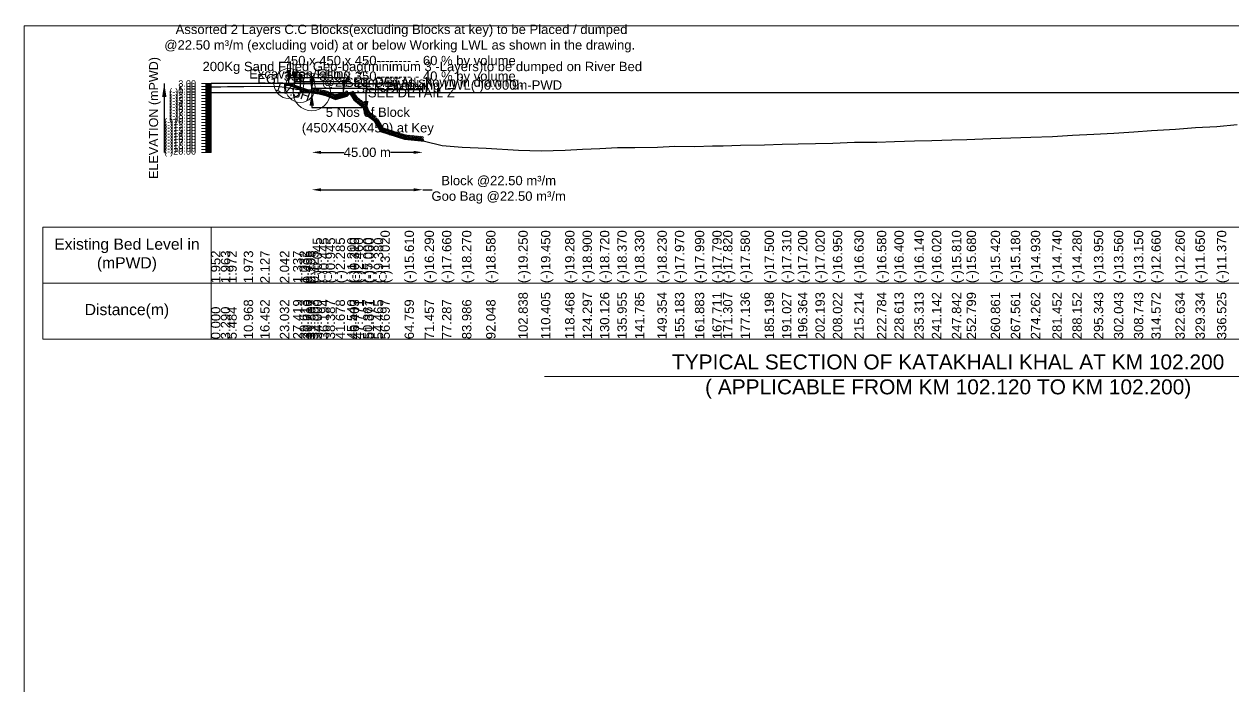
# Model space of a CAD drawing. Header units: inches. Extents: x 89000 to 845000, y -7071 to 31.
# Drawn here: x 670000 to 676469, y -3531 to 9 of the extents above; entities that cross this region are included whole.
import ezdxf

# ---------------------------------------------------------------- set-up
doc = ezdxf.new("R2010")
doc.units = ezdxf.units.IN
doc.header["$LTSCALE"] = 7
doc.header["$MEASUREMENT"] = 0
for name, color, linetype, lineweight in [('Cross section Data Border', 7, 'Continuous', 9), ('Cross Section Labels', 7, 'Continuous', 9), ('Existing_Bed_Level for Xsection', 7, 'Continuous', 25), ('Long Section Labels', 7, 'Continuous', 9)]:
    doc.layers.add(name, color=color, linetype=linetype, lineweight=lineweight)
doc.styles.get("Standard").update_dxf_attribs({"font": 'arial.ttf'})
doc.dimstyles.new('Appron Lebeling Style', dxfattribs={"dimtxt": 50, "dimasz": 50, "dimexe": 0.18, "dimexo": 0.0625, "dimgap": 0.09, "dimtad": 0, "dimtih": 1, "dimtoh": 1, "dimdec": 4, "dimzin": 0, "dimdsep": 46, "dimtxsty": 'Standard', "dimcen": 0.09, "dimse1": 1, "dimse2": 1, "dimadec": 0, "dimazin": 0, "dimtfac": 1, "dimtdec": 4, "dimtofl": 0, "dimtmove": 0, "dimatfit": 3, "dimfxl": 1, "dimtolj": 1, "dimtzin": 0, "dimarcsym": 0})
doc.dimstyles.get("Standard").update_dxf_attribs({"dimtxt": 0.18, "dimasz": 0.18, "dimexe": 0.18, "dimexo": 0.0625, "dimgap": 0.09, "dimtad": 0, "dimtih": 1, "dimtoh": 1, "dimdec": 4, "dimzin": 0, "dimdsep": 46, "dimtxsty": 'Standard', "dimcen": 0.09, "dimadec": 0, "dimazin": 0, "dimtfac": 1, "dimtdec": 4, "dimtofl": 0, "dimtmove": 0, "dimatfit": 3, "dimfxl": 1, "dimtolj": 1, "dimtzin": 0, "dimarcsym": 0})

# ---------------------------------------------------------------- blocks, each defined once
blk = doc.blocks.new('*D337')
at = {"layer": 'Cross Section Labels', "color": 0, "lineweight": -2, "transparency": 16777216}
for p, q in [((671589.4, -676.8), (671713.1, -676.8)), ((672083.9, -676.8), (671960.2, -676.8))]:
    blk.add_line(p, q, dxfattribs=at)
at = {"layer": 'Cross Section Labels', "color": 0, "transparency": 16777216}
for points in [[(671589.4, -668.5), (671589.4, -685.1), (671539.4, -676.8)], [(672083.9, -668.5), (672083.9, -685.1), (672133.9, -676.8)]]:
    blk.add_solid(points, dxfattribs=at)
at = {"layer": 'Defpoints', "color": 0, "transparency": 16777216}
for p in [(671539.4, -356.8), (672133.9, -616.5), (672133.9, -676.8)]:
    blk.add_point(p, dxfattribs=at)
at = {"layer": 'Cross Section Labels', "color": 0, "transparency": 16777216, "insert": (671836.6, -676.8), "char_height": 50, "attachment_point": 5}
blk.add_mtext('\\A1;45.00 m', dxfattribs=at)
blk = doc.blocks.new('*D338')
at = {"layer": 'Cross Section Labels', "color": 0, "lineweight": -2, "transparency": 16777216}
for p, q in [((671589.4, -876.8), (672083.9, -876.8)), ((672133.9, -876.8), (672183.9, -876.8))]:
    blk.add_line(p, q, dxfattribs=at)
at = {"layer": 'Cross Section Labels', "color": 0, "transparency": 16777216}
for points in [[(671589.4, -868.5), (671589.4, -885.1), (671539.4, -876.8)], [(672083.9, -868.5), (672083.9, -885.1), (672133.9, -876.8)]]:
    blk.add_solid(points, dxfattribs=at)
at = {"layer": 'Defpoints', "color": 0, "transparency": 16777216}
for p in [(671539.4, -356.8), (672133.9, -616.5), (672133.9, -876.8)]:
    blk.add_point(p, dxfattribs=at)
at = {"layer": 'Cross Section Labels', "color": 0, "transparency": 16777216, "insert": (672539.6, -876.8), "char_height": 50, "attachment_point": 5}
blk.add_mtext('\\A1;Block @22.50 m³/m ^JGoo Bag @22.50 m³/m ', dxfattribs=at)

msp = doc.modelspace()

# ---------------------------------------------------------------- linework, layer by layer
at = {"layer": 'Cross section Data Border'}
msp.add_lwpolyline([(670100, -1076.8), (678991.05199, -1076.8), (678991.05199, -1676.8), (670100, -1676.8)], close=True, dxfattribs=at)
for points in [[(671000, -1076.8), (671000, -1676.8)], [(670100, -1376.8), (678991.05199, -1376.8)]]:
    msp.add_lwpolyline(points, dxfattribs=at)
at = {"layer": 'Cross Section Labels'}
for points in [[(670000, 0), (680000, 0), (680000, -7071), (670000, -7071)], [(671921.35625, -356.8), (671971.35625, -306.8), (671871.35625, -306.8)]]:
    msp.add_lwpolyline(points, close=True, dxfattribs=at)
msp.add_lwpolyline([(672785.526, -1876.8), (674945.526, -1876.8), (677105.526, -1876.8)], dxfattribs=at)
for centre, radius in [((671416.95625, -308.8), 80), ((671478.15625, -329.2), 80), ((671539.35625, -354.4), 100)]:
    msp.add_circle(centre, radius, dxfattribs=at)
at = {"layer": 'Existing_Bed_Level for Xsection'}
for points in [[(671539.35625, -308.8), (671000, -308.8)], [(671000, -325.568), (671052.64528, -325.392), (671087.74217, -325.248), (671175.48434, -325.232), (671263.22651, -322.768), (671368.51708, -324.128), (671438.71085, -335.408), (671473.80773, -340.288), (671491.35614, -350.32), (671508.90453, -353.52), (671526.45301, -354.8), (671544.00142, -357.52), (671579.09831, -363.92), (671614.19518, -371.92), (671666.84048, -393.36), (671728.64137, -376), (671742.4424, -361.76), (671764.32921, -396.16), (671813.87376, -436.8), (671821.93579, -469.76), (671871.43664, -506.88), (671907.15087, -565.12), (672036.14661, -606.56), (672143.31556, -617.44), (672236.58509, -639.36), (672343.77132, -649.12), (672472.76558, -654.08), (672645.40828, -664.8), (672766.48621, -668), (672895.48058, -665.28), (672988.74504, -659.2), (673082.01226, -656.32), (673175.28188, -650.72), (673268.55361, -650.08), (673389.66119, -648.48), (673482.92183, -644.32), (673590.12422, -644.64), (673683.38214, -641.44), (673740.91062, -641.92), (673834.17487, -638.08), (673963.16998, -636.8), (674056.43657, -633.76), (674141.8308, -632), (674235.09026, -629.12), (674328.35172, -628), (674443.42327, -622.88), (674564.54499, -622.08), (674657.80497, -619.2), (674765.00781, -615.04), (674858.26594, -613.12), (674965.47232, -609.76), (675044.78732, -607.68), (675173.78169, -603.52), (675280.98029, -599.68), (675388.18538, -595.68), (675503.23456, -592.64), (675610.43558, -585.28), (675725.49117, -580), (675832.68844, -573.76), (675939.89152, -567.2), (676033.14975, -559.36), (676162.14311, -552.96), (676269.34798, -543.2), (676384.39698, -538.72), (676491.59844, -528.48)], [(671521.35625, -343.6), (671417.69521, -309.04632), (671416.95625, -308.8), (671416.17732, -308.8), (671401.77732, -308.8)], [(671401.77732, -313.6), (671416.17732, -313.6), (671521.35625, -348.65964)], [(671401.77732, -315.2), (671415.91767, -315.2), (671519.11767, -349.6)], [(671401.77732, -316.8), (671415.65803, -316.8), (671517.75625, -350.83274)], [(671000, -356.8), (678891.05199, -356.8)]]:
    msp.add_lwpolyline(points, dxfattribs=at)
at = {"layer": 'Long Section Labels'}
for points in [[(671000, -308.8), (670950, -308.8)], [(671000, -312.8), (670970, -312.8)], [(671000, -316.8), (670970, -316.8)], [(671000, -320.8), (670970, -320.8)], [(671000, -676.8), (671000, -660.8), (671000, -644.8), (671000, -628.8), (671000, -612.8), (671000, -596.8), (671000, -580.8), (671000, -564.8), (671000, -548.8), (671000, -532.8), (671000, -516.8), (671000, -500.8), (671000, -484.8), (671000, -468.8), (671000, -452.8), (671000, -436.8), (671000, -420.8), (671000, -404.8), (671000, -388.8), (671000, -372.8), (671000, -356.8), (671000, -340.8), (671000, -324.8), (671000, -308.8)], [(671000, -324.8), (670950, -324.8)], [(671000, -340.8), (670950, -340.8)], [(671000, -356.8), (670950, -356.8)], [(671000, -372.8), (670950, -372.8)], [(671000, -328.8), (670970, -328.8)], [(671000, -332.8), (670970, -332.8)], [(671000, -336.8), (670970, -336.8)], [(671000, -344.8), (670970, -344.8)], [(671000, -348.8), (670970, -348.8)], [(671000, -352.8), (670970, -352.8)], [(671000, -360.8), (670970, -360.8)], [(671000, -364.8), (670970, -364.8)], [(671000, -368.8), (670970, -368.8)], [(671000, -376.8), (670970, -376.8)], [(671000, -380.8), (670970, -380.8)], [(671000, -384.8), (670970, -384.8)], [(671000, -388.8), (670950, -388.8)], [(671000, -404.8), (670950, -404.8)], [(671000, -420.8), (670950, -420.8)], [(671000, -436.8), (670950, -436.8)], [(671000, -452.8), (670950, -452.8)], [(671000, -392.8), (670970, -392.8)], [(671000, -396.8), (670970, -396.8)], [(671000, -400.8), (670970, -400.8)], [(671000, -408.8), (670970, -408.8)], [(671000, -412.8), (670970, -412.8)], [(671000, -416.8), (670970, -416.8)], [(671000, -424.8), (670970, -424.8)], [(671000, -428.8), (670970, -428.8)], [(671000, -432.8), (670970, -432.8)], [(671000, -440.8), (670970, -440.8)], [(671000, -444.8), (670970, -444.8)], [(671000, -448.8), (670970, -448.8)], [(671000, -468.8), (670950, -468.8)], [(671000, -484.8), (670950, -484.8)], [(671000, -500.8), (670950, -500.8)], [(671000, -516.8), (670950, -516.8)], [(671000, -456.8), (670970, -456.8)], [(671000, -460.8), (670970, -460.8)], [(671000, -464.8), (670970, -464.8)], [(671000, -472.8), (670970, -472.8)], [(671000, -476.8), (670970, -476.8)], [(671000, -480.8), (670970, -480.8)], [(671000, -488.8), (670970, -488.8)], [(671000, -492.8), (670970, -492.8)], [(671000, -496.8), (670970, -496.8)], [(671000, -504.8), (670970, -504.8)], [(671000, -508.8), (670970, -508.8)], [(671000, -512.8), (670970, -512.8)], [(671000, -532.8), (670950, -532.8)], [(671000, -548.8), (670950, -548.8)], [(671000, -564.8), (670950, -564.8)], [(671000, -580.8), (670950, -580.8)], [(671000, -520.8), (670970, -520.8)], [(671000, -524.8), (670970, -524.8)], [(671000, -528.8), (670970, -528.8)], [(671000, -536.8), (670970, -536.8)], [(671000, -540.8), (670970, -540.8)], [(671000, -544.8), (670970, -544.8)], [(671000, -552.8), (670970, -552.8)], [(671000, -556.8), (670970, -556.8)], [(671000, -560.8), (670970, -560.8)], [(671000, -568.8), (670970, -568.8)], [(671000, -572.8), (670970, -572.8)], [(671000, -576.8), (670970, -576.8)], [(671000, -596.8), (670950, -596.8)], [(671000, -612.8), (670950, -612.8)], [(671000, -628.8), (670950, -628.8)], [(671000, -644.8), (670950, -644.8)], [(671000, -584.8), (670970, -584.8)], [(671000, -588.8), (670970, -588.8)], [(671000, -592.8), (670970, -592.8)], [(671000, -600.8), (670970, -600.8)], [(671000, -604.8), (670970, -604.8)], [(671000, -608.8), (670970, -608.8)], [(671000, -616.8), (670970, -616.8)], [(671000, -620.8), (670970, -620.8)], [(671000, -624.8), (670970, -624.8)], [(671000, -632.8), (670970, -632.8)], [(671000, -636.8), (670970, -636.8)], [(671000, -640.8), (670970, -640.8)], [(671000, -660.8), (670950, -660.8)], [(671000, -676.8), (670950, -676.8)], [(671000, -648.8), (670970, -648.8)], [(671000, -652.8), (670970, -652.8)], [(671000, -656.8), (670970, -656.8)], [(671000, -664.8), (670970, -664.8)], [(671000, -668.8), (670970, -668.8)], [(671000, -672.8), (670970, -672.8)]]:
    msp.add_lwpolyline(points, dxfattribs=at)
for points in [[(671401.77732, -308.8), (671396.97732, -308.8), (671396.97732, -316), (671401.77732, -316)], [(671401.77732, -316), (671396.97732, -316), (671396.97732, -323.2), (671401.77732, -323.2)], [(671408.97732, -308.8), (671401.77732, -308.8), (671401.77732, -313.6), (671408.97732, -313.6)], [(671416.17732, -308.8), (671408.97732, -308.8), (671408.97732, -313.6), (671416.17732, -313.6)], [(671424.52573, -311.32316), (671417.69521, -309.04632), (671416.17732, -313.6), (671423.00784, -315.87684)], [(671431.35625, -313.6), (671424.52573, -311.32316), (671423.00784, -315.87684), (671429.83836, -318.15368)], [(671438.18677, -315.87684), (671431.35625, -313.6), (671429.83836, -318.15368), (671436.66888, -320.43052)], [(671445.01729, -318.15368), (671438.18677, -315.87684), (671436.66888, -320.43052), (671443.4994, -322.70736)], [(671451.84781, -320.43052), (671445.01729, -318.15368), (671443.4994, -322.70736), (671450.32992, -324.9842)], [(671458.67833, -322.70736), (671451.84781, -320.43052), (671450.32992, -324.9842), (671457.16044, -327.26104)], [(671465.50885, -324.9842), (671458.67833, -322.70736), (671457.16044, -327.26104), (671463.99096, -329.53788)], [(671472.33937, -327.26104), (671465.50885, -324.9842), (671463.99096, -329.53788), (671470.82148, -331.81472)], [(671479.16989, -329.53788), (671472.33937, -327.26104), (671470.82148, -331.81472), (671477.652, -334.09156)], [(671486.00041, -331.81472), (671479.16989, -329.53788), (671477.652, -334.09156), (671484.48252, -336.3684)], [(671492.83093, -334.09156), (671486.00041, -331.81472), (671484.48252, -336.3684), (671491.31304, -338.64524)], [(671499.66145, -336.3684), (671492.83093, -334.09156), (671491.31304, -338.64524), (671498.14356, -340.92208)], [(671506.49197, -338.64524), (671499.66145, -336.3684), (671498.14356, -340.92208), (671504.97408, -343.19892)], [(671513.32249, -340.92208), (671506.49197, -338.64524), (671504.97408, -343.19892), (671511.8046, -345.47576)], [(671520.15301, -343.19892), (671513.32249, -340.92208), (671511.8046, -345.47576), (671518.63512, -347.7526)], [(671524.95625, -349.6), (671517.75625, -349.6), (671517.75625, -356.8), (671524.95625, -356.8)], [(671528.55625, -342.4), (671521.35625, -342.4), (671521.35625, -349.6), (671528.55625, -349.6)], [(671532.15625, -349.6), (671524.95625, -349.6), (671524.95625, -356.8), (671532.15625, -356.8)], [(671535.75625, -342.4), (671528.55625, -342.4), (671528.55625, -349.6), (671535.75625, -349.6)], [(671539.35625, -349.6), (671532.15625, -349.6), (671532.15625, -356.8), (671539.35625, -356.8)], [(671547.90515, -341.7624), (671540.74728, -342.54009), (671541.52497, -349.69797), (671548.68284, -348.92028)], [(671549.00798, -334.64736), (671541.85011, -335.42506), (671542.6278, -342.58293), (671549.78567, -341.80524)], [(671555.40598, -343.16342), (671548.22996, -343.7505), (671548.81704, -350.92652), (671555.99306, -350.33944)], [(671556.69762, -336.08022), (671549.52159, -336.6673), (671550.10867, -343.84333), (671557.2847, -343.25625)], [(671562.48918, -344.45505), (671555.31315, -345.04213), (671555.90023, -352.21816), (671563.07626, -351.63108)], [(671563.78082, -337.37186), (671556.60479, -337.95894), (671557.19187, -345.13496), (671564.3679, -344.54788)], [(671569.57237, -345.74669), (671562.39635, -346.33377), (671562.98343, -353.5098), (671570.15945, -352.92272)], [(671570.86401, -338.6635), (671563.68799, -339.25057), (671564.27507, -346.4266), (671571.45109, -345.83952)], [(671576.65557, -347.03833), (671569.47955, -347.62541), (671570.06663, -354.80143), (671577.24265, -354.21435)], [(671577.94721, -339.95513), (671570.77118, -340.54221), (671571.35826, -347.71824), (671578.53429, -347.13116)], [(671583.73877, -348.32997), (671576.56274, -348.91705), (671577.14982, -356.09307), (671584.32585, -355.50599)], [(671585.03041, -341.24677), (671577.85438, -341.83385), (671578.44146, -349.00988), (671585.61749, -348.4228)], [(671591.43598, -350.14792), (671584.24114, -350.42065), (671584.51388, -357.61549), (671591.70871, -357.34275)], [(671593.03611, -343.12798), (671585.84127, -343.40071), (671586.11401, -350.59554), (671593.30884, -350.32281)], [(671598.45592, -351.74805), (671591.26109, -352.02078), (671591.53382, -359.21561), (671598.72865, -358.94288)], [(671600.05605, -344.72811), (671592.86122, -345.00084), (671593.13395, -352.19567), (671600.32878, -351.92294)], [(671605.47586, -353.34818), (671598.28103, -353.62091), (671598.55376, -360.81574), (671605.74859, -360.54301)], [(671607.07599, -346.32824), (671599.88116, -346.60097), (671600.15389, -353.7958), (671607.34872, -353.52307)], [(671612.4958, -354.94831), (671605.30097, -355.22104), (671605.5737, -362.41587), (671612.76854, -362.14314)], [(671614.09593, -347.92837), (671606.9011, -348.2011), (671607.17383, -355.39593), (671614.36866, -355.1232)], [(671619.51575, -356.54844), (671612.32091, -356.82117), (671612.59364, -364.016), (671619.78848, -363.74327)], [(671621.11587, -349.5285), (671613.92104, -349.80123), (671614.19377, -356.99606), (671621.38861, -356.72333)], [(671628.60267, -360.32842), (671621.45862, -359.43259), (671620.56279, -366.57664), (671627.70684, -367.47247)], [(671630.37602, -352.72867), (671623.24275, -353.70668), (671624.22076, -360.83995), (671631.35403, -359.86194)], [(671635.27089, -363.04408), (671628.12684, -362.14825), (671627.23101, -369.2923), (671634.37506, -370.18813)], [(671637.04424, -355.44433), (671629.91097, -356.42234), (671630.88898, -363.55561), (671638.02225, -362.5776)], [(671641.93912, -365.75974), (671634.79506, -364.86391), (671633.89923, -372.00796), (671641.04329, -372.90379)], [(671643.71246, -358.15999), (671636.5792, -359.138), (671637.55721, -366.27127), (671644.69047, -365.29326)], [(671648.60734, -368.4754), (671641.46329, -367.57957), (671640.56746, -374.72362), (671647.71151, -375.61945)], [(671650.38069, -360.87565), (671643.24742, -361.85366), (671644.22543, -368.98693), (671651.3587, -368.00892)], [(671655.27556, -371.19106), (671648.13151, -370.29523), (671647.23568, -377.43928), (671654.37973, -378.33511)], [(671657.04891, -363.59131), (671649.91564, -364.56932), (671650.89365, -371.70259), (671658.02692, -370.72458)], [(671661.94378, -373.90672), (671654.79973, -373.01089), (671653.9039, -380.15494), (671661.04795, -381.05077)], [(671663.71713, -366.30697), (671656.58386, -367.28498), (671657.56187, -374.41825), (671664.69514, -373.44024)], [(671668.61201, -376.62238), (671661.46795, -375.72655), (671660.57212, -382.8706), (671667.71618, -383.76643)], [(671670.38535, -369.02263), (671663.25209, -370.00064), (671664.2301, -377.13391), (671671.36336, -376.1559)], [(671668.57008, -368.07312), (671663.53752, -373.22223), (671668.68663, -378.25479), (671673.71919, -373.10568)], [(671671.83286, -375.16221), (671665.64203, -378.8383), (671669.31811, -385.02913), (671675.50894, -381.35304)], [(671675.28023, -379.33804), (671668.13618, -378.44221), (671667.24035, -385.58626), (671674.3844, -386.48209)], [(671677.05358, -371.73829), (671669.92031, -372.7163), (671670.89832, -379.84957), (671678.03159, -378.87156)], [(671675.50179, -366.12599), (671670.46923, -371.2751), (671675.61834, -376.30766), (671680.6509, -371.15854)], [(671678.76457, -373.21508), (671672.57374, -376.89116), (671676.24983, -383.08199), (671682.44066, -379.40591)], [(671682.43351, -364.17885), (671677.40095, -369.32796), (671682.55006, -374.36052), (671687.58262, -369.21141)], [(671685.69629, -371.26794), (671679.50546, -374.94403), (671683.18154, -381.13486), (671689.37237, -377.45877)], [(671689.36522, -362.23172), (671684.33266, -367.38083), (671689.48177, -372.41339), (671694.51433, -367.26428)], [(671692.628, -369.32081), (671686.43717, -372.9969), (671690.11326, -379.18773), (671696.30409, -375.51164)], [(671696.29694, -360.28459), (671691.26438, -365.4337), (671696.41349, -370.46626), (671701.44605, -365.31714)], [(671699.55972, -367.37368), (671693.36889, -371.04977), (671697.04497, -377.2406), (671703.2358, -373.56451)], [(671703.22865, -358.33745), (671698.19609, -363.48656), (671703.3452, -368.51912), (671708.37776, -363.37001)], [(671706.49143, -365.42654), (671700.3006, -369.10263), (671703.97669, -375.29346), (671710.16752, -371.61737)], [(671710.16037, -356.39032), (671705.12781, -361.53943), (671710.27692, -366.57199), (671715.30948, -361.42288)], [(671713.42315, -363.47941), (671707.23232, -367.1555), (671710.9084, -373.34633), (671717.09923, -369.67024)], [(671712.82546, -358.01071), (671711.06687, -364.99264), (671718.0488, -366.75123), (671719.80739, -359.7693)], [(671717.09208, -354.44319), (671712.05952, -359.5923), (671717.20863, -364.62486), (671722.24119, -359.47574)], [(671720.35486, -361.53228), (671714.16403, -365.20837), (671717.84012, -371.3992), (671724.03095, -367.72311)], [(671719.21187, -362.49564), (671715.71118, -368.78732), (671722.00285, -372.28801), (671725.50355, -365.99634)], [(671717.83631, -352.84048), (671716.07772, -359.82241), (671723.05965, -361.581), (671724.81824, -354.59907)], [(671724.22273, -357.32541), (671720.72203, -363.61708), (671727.0137, -367.11778), (671730.5144, -360.82611)], [(671722.84717, -347.67024), (671721.08858, -354.65217), (671728.07051, -356.41076), (671729.8291, -349.42883)], [(671729.23358, -352.15517), (671725.73289, -358.44684), (671732.02456, -361.94754), (671735.52526, -355.65587)], [(671758.7175, -357.21799), (671753.41099, -352.35168), (671748.54469, -357.6582), (671753.8512, -362.5245)], [(671762.58249, -363.29268), (671757.27598, -358.42637), (671752.40967, -363.73289), (671757.71619, -368.59919)], [(671764.56313, -352.04792), (671758.1806, -348.71576), (671754.84844, -355.09829), (671761.23097, -358.43045)], [(671766.44748, -369.36737), (671761.14097, -364.50107), (671756.27466, -369.80758), (671761.58118, -374.67388)], [(671768.42812, -358.12261), (671762.04559, -354.79045), (671758.71343, -361.17298), (671765.09596, -364.50514)], [(671770.31247, -375.44206), (671765.00595, -370.57576), (671760.13965, -375.88227), (671765.44616, -380.74857)], [(671772.29311, -364.1973), (671765.91058, -360.86514), (671762.57842, -367.24767), (671768.96094, -370.57983)], [(671774.17746, -381.51675), (671768.87094, -376.65045), (671764.00464, -381.95696), (671769.31115, -386.82326)], [(671776.1581, -370.27199), (671769.77557, -366.93983), (671766.4434, -373.32236), (671772.82593, -376.65452)], [(671778.04244, -387.59144), (671772.73593, -382.72514), (671767.86963, -388.03165), (671773.17614, -392.89795)], [(671780.02309, -376.34668), (671773.64056, -373.01452), (671770.30839, -379.39705), (671776.69092, -382.72921)], [(671780.25286, -388.30821), (671773.69333, -385.33963), (671770.72475, -391.89917), (671777.28428, -394.86775)], [(671783.88807, -382.42138), (671777.50554, -379.08921), (671774.17338, -385.47174), (671780.55591, -388.8039)], [(671784.19448, -381.57289), (671777.09106, -380.39751), (671775.91569, -387.50093), (671783.0191, -388.6763)], [(671789.76126, -386.13916), (671782.65785, -384.96379), (671781.48248, -392.0672), (671788.58589, -393.24258)], [(671785.81965, -392.87449), (671779.26011, -389.90591), (671776.29153, -396.46545), (671782.85107, -399.43403)], [(671791.38644, -397.44077), (671784.8269, -394.47219), (671781.85832, -401.03173), (671788.41786, -404.00031)], [(671795.32805, -390.70544), (671788.22463, -389.53007), (671787.04926, -396.63348), (671794.15268, -397.80886)], [(671796.95322, -402.00705), (671790.39368, -399.03847), (671787.42511, -405.598), (671793.98464, -408.56658)], [(671800.89484, -395.27172), (671793.79142, -394.09635), (671792.61605, -401.19976), (671799.71946, -402.37513)], [(671802.52001, -406.57332), (671795.96047, -403.60474), (671792.99189, -410.16428), (671799.55143, -413.13286)], [(671806.46162, -399.838), (671799.35821, -398.66262), (671798.18283, -405.76604), (671805.28625, -406.94141)], [(671808.08679, -411.1396), (671801.52726, -408.17102), (671798.55868, -414.73056), (671805.11822, -417.69914)], [(671812.02841, -404.40427), (671804.92499, -403.2289), (671803.74962, -410.33232), (671810.85303, -411.50769)], [(671813.65358, -415.70588), (671807.09404, -412.7373), (671804.12546, -419.29684), (671810.685, -422.26542)], [(671817.59519, -408.97055), (671810.49178, -407.79518), (671809.31641, -414.89859), (671816.41982, -416.07397)], [(671819.22037, -420.27216), (671812.66083, -417.30358), (671809.69225, -423.86312), (671816.25179, -426.83169)], [(671823.16198, -413.53683), (671816.05857, -412.36146), (671814.88319, -419.46487), (671821.98661, -420.64024)], [(671824.78715, -424.83843), (671818.22762, -421.86986), (671815.25904, -428.42939), (671821.81857, -431.39797)], [(671828.72877, -418.10311), (671821.62535, -416.92773), (671820.44998, -424.03115), (671827.55339, -425.20652)], [(671831.49339, -440.77936), (671828.02959, -434.4673), (671821.71753, -437.93111), (671825.18133, -444.24316)], [(671833.20408, -447.77318), (671829.74028, -441.46112), (671823.42822, -444.92493), (671826.89202, -451.23698)], [(671834.91477, -454.767), (671831.45097, -448.45494), (671825.13891, -451.91875), (671828.60272, -458.2308)], [(671838.68916, -437.75912), (671833.71386, -432.55466), (671828.5094, -437.52996), (671833.4847, -442.73442)], [(671837.61744, -451.67496), (671830.46959, -450.80997), (671829.6046, -457.95782), (671836.75246, -458.82281)], [(671840.39985, -444.75294), (671835.42455, -439.54848), (671830.22009, -444.52378), (671835.19539, -449.72824)], [(671842.11054, -451.74676), (671837.13524, -446.5423), (671831.93078, -451.5176), (671836.90608, -456.72206)], [(671833.97281, -458.57551), (671827.29025, -455.89533), (671824.61007, -462.5779), (671831.29264, -465.25807)], [(671836.62547, -461.76082), (671833.16166, -455.44877), (671826.84961, -458.91257), (671830.31341, -465.22463)], [(671839.73313, -462.89509), (671833.05056, -460.21491), (671830.37039, -466.89748), (671837.05295, -469.57765)], [(671843.82124, -458.74058), (671838.84594, -453.53612), (671833.64148, -458.51142), (671838.61677, -463.71588)], [(671843.37776, -455.99454), (671836.22991, -455.12955), (671835.36492, -462.2774), (671842.51277, -463.14239)], [(671845.49344, -467.21467), (671838.81088, -464.53449), (671836.1307, -471.21706), (671842.81327, -473.89723)], [(671849.13807, -460.31412), (671841.99022, -459.44913), (671841.12523, -466.59698), (671848.27308, -467.46197)], [(671851.25376, -471.53425), (671844.57119, -468.85408), (671841.89102, -475.53664), (671848.57358, -478.21681)], [(671854.89839, -464.6337), (671847.75054, -463.76871), (671846.88555, -470.91656), (671854.0334, -471.78155)], [(671857.01407, -475.85383), (671850.33151, -473.17366), (671847.65133, -479.85622), (671854.3339, -482.53639)], [(671860.6587, -468.95328), (671853.51085, -468.08829), (671852.64586, -475.23614), (671859.79371, -476.10113)], [(671862.77439, -480.17341), (671856.09182, -477.49324), (671853.41165, -484.1758), (671860.09421, -486.85598)], [(671866.41902, -473.27286), (671859.27116, -472.40787), (671858.40618, -479.55572), (671865.55403, -480.42071)], [(671868.5347, -484.49299), (671861.85214, -481.81282), (671859.17196, -488.49538), (671865.85453, -491.17556)], [(671872.17933, -477.59244), (671865.03148, -476.72745), (671864.16649, -483.8753), (671871.31434, -484.74029)], [(671874.29501, -488.81257), (671867.61245, -486.1324), (671864.93228, -492.81496), (671871.61484, -495.49514)], [(671877.93965, -481.91202), (671870.79179, -481.04703), (671869.9268, -488.19488), (671877.07466, -489.05987)], [(671880.05533, -493.13215), (671873.37276, -490.45198), (671870.69259, -497.13454), (671877.37515, -499.81472)], [(671883.69996, -486.2316), (671876.55211, -485.36661), (671875.68712, -492.51446), (671882.83497, -493.37945)], [(671888.27768, -503.41196), (671883.05246, -498.45847), (671878.09897, -503.68369), (671883.32419, -508.63718)], [(671892.04156, -509.54981), (671886.81635, -504.59632), (671881.86285, -509.82154), (671887.08807, -514.77503)], [(671894.20811, -498.33939), (671887.88162, -494.90201), (671884.44424, -501.2285), (671890.77073, -504.66588)], [(671895.80545, -515.68766), (671890.58023, -510.73417), (671885.62674, -515.95939), (671890.85195, -520.91288)], [(671897.97199, -504.47724), (671891.6455, -501.03986), (671888.20812, -507.36634), (671894.53461, -510.80372)], [(671899.56933, -521.82551), (671894.34411, -516.87202), (671889.39062, -522.09723), (671894.61584, -527.05073)], [(671901.73587, -510.61509), (671895.40939, -507.17771), (671891.97201, -513.50419), (671898.29849, -516.94157)], [(671905.49976, -516.75294), (671899.17327, -513.31556), (671895.73589, -519.64204), (671902.06238, -523.07942)], [(671903.33321, -527.96336), (671898.108, -523.00986), (671893.1545, -528.23508), (671898.37972, -533.18858)], [(671907.0971, -534.10121), (671901.87188, -529.14771), (671896.91839, -534.37293), (671902.1436, -539.32642)], [(671909.26364, -522.89078), (671902.93715, -519.4534), (671899.49977, -525.77989), (671905.82626, -529.21727)], [(671910.86098, -540.23905), (671905.63576, -535.28556), (671900.68227, -540.51078), (671905.90749, -545.46427)], [(671913.02752, -529.02863), (671906.70104, -525.59125), (671903.26366, -531.91774), (671909.59014, -535.35512)], [(671914.62486, -546.3769), (671909.39965, -541.42341), (671904.44615, -546.64863), (671909.67137, -551.60212)], [(671916.79141, -535.16648), (671910.46492, -531.7291), (671907.02754, -538.05559), (671913.35403, -541.49297)], [(671918.38875, -552.51475), (671913.16353, -547.56126), (671908.21004, -552.78648), (671913.43525, -557.73997)], [(671920.55529, -541.30433), (671914.2288, -537.86695), (671910.79142, -544.19343), (671917.11791, -547.63081)], [(671922.15263, -558.6526), (671916.92741, -553.69911), (671911.97392, -558.92432), (671917.19914, -563.87782)], [(671921.1688, -552.6398), (671913.97739, -552.28831), (671913.6259, -559.47972), (671920.81732, -559.83121)], [(671924.31917, -547.44218), (671917.99269, -544.0048), (671914.55531, -550.33128), (671920.88179, -553.76866)], [(671922.36073, -544.92745), (671915.32217, -546.44359), (671916.8383, -553.48215), (671923.87686, -551.96601)], [(671928.08306, -553.58003), (671921.75657, -550.14265), (671918.31919, -556.46913), (671924.64568, -559.90651)], [(671928.02376, -554.84196), (671920.83235, -554.49047), (671920.48086, -561.68189), (671927.67228, -562.03337)], [(671929.21569, -547.12961), (671922.17713, -548.64575), (671923.69326, -555.68431), (671930.73182, -554.16817)], [(671934.87873, -557.04412), (671927.68731, -556.69263), (671927.33582, -563.88405), (671934.52724, -564.23554)], [(671936.07065, -549.33178), (671929.03209, -550.84791), (671930.54822, -557.88647), (671937.58678, -556.37034)], [(671941.73369, -559.24628), (671934.54227, -558.8948), (671934.19078, -566.08621), (671941.3822, -566.4377)], [(671942.92561, -551.53394), (671935.88705, -553.05008), (671937.40318, -560.08864), (671944.44174, -558.5725)], [(671948.58865, -561.44845), (671941.39723, -561.09696), (671941.04574, -568.28837), (671948.23716, -568.63986)], [(671949.78057, -553.7361), (671942.74201, -555.25224), (671944.25815, -562.2908), (671951.29671, -560.77466)], [(671955.44361, -563.65061), (671948.25219, -563.29912), (671947.9007, -570.49054), (671955.09212, -570.84202)], [(671956.63553, -555.93826), (671949.59697, -557.4544), (671951.11311, -564.49296), (671958.15167, -562.97682)], [(671962.29857, -565.85277), (671955.10715, -565.50128), (671954.75566, -572.6927), (671961.94708, -573.04419)], [(671963.49049, -558.14042), (671956.45193, -559.65656), (671957.96807, -566.69512), (671965.00663, -565.17899)], [(671969.15353, -568.05493), (671961.96211, -567.70344), (671961.61062, -574.89486), (671968.80204, -575.24635)], [(671970.34545, -560.34259), (671963.30689, -561.85872), (671964.82303, -568.89728), (671971.86159, -567.38115)], [(671976.00849, -570.2571), (671968.81707, -569.90561), (671968.46558, -577.09702), (671975.657, -577.44851)], [(671977.20041, -562.54475), (671970.16185, -564.06089), (671971.67799, -571.09945), (671978.71655, -569.58331)], [(671982.86345, -572.45926), (671975.67203, -572.10777), (671975.32054, -579.29918), (671982.51196, -579.65067)], [(671984.05537, -564.74691), (671977.01681, -566.26305), (671978.53295, -573.30161), (671985.57151, -571.78547)], [(671989.71841, -574.66142), (671982.52699, -574.30993), (671982.1755, -581.50135), (671989.36692, -581.85284)], [(671990.91033, -566.94907), (671983.87177, -568.46521), (671985.38791, -575.50377), (671992.42647, -573.98763)], [(671996.57337, -576.86358), (671989.38195, -576.51209), (671989.03046, -583.70351), (671996.22188, -584.055)], [(671997.76529, -569.15124), (671990.72673, -570.66737), (671992.24287, -577.70593), (671999.28143, -576.1898)], [(672003.42833, -579.06574), (671996.23691, -578.71426), (671995.88542, -585.90567), (672003.07684, -586.25716)], [(672004.62025, -571.3534), (671997.58169, -572.86954), (671999.09783, -579.9081), (672006.13639, -578.39196)], [(672010.28329, -581.26791), (672003.09187, -580.91642), (672002.74039, -588.10783), (672009.9318, -588.45932)], [(672011.47521, -573.55556), (672004.43665, -575.0717), (672005.95279, -582.11026), (672012.99135, -580.59412)], [(672018.33017, -575.75772), (672011.29161, -577.27386), (672012.80775, -584.31242), (672019.84631, -582.79628)], [(672025.18513, -577.95989), (672018.14657, -579.47602), (672019.66271, -586.51458), (672026.70127, -584.99845)], [(672032.04009, -580.16205), (672025.00153, -581.67819), (672026.51767, -588.71675), (672033.55623, -587.20061)], [(672017.13825, -583.47007), (672009.94683, -583.11858), (672009.59535, -590.31), (672016.78676, -590.66148)], [(672023.99321, -585.67223), (672016.80179, -585.32074), (672016.45031, -592.51216), (672023.64172, -592.86365)], [(672030.84817, -587.87439), (672023.65675, -587.52291), (672023.30527, -594.71432), (672030.49668, -595.06581)], [(672037.70313, -590.07656), (672030.51171, -589.72507), (672030.16023, -596.91648), (672037.35164, -597.26797)], [(672038.89505, -582.36421), (672031.85649, -583.88035), (672033.37263, -590.91891), (672040.41119, -589.40277)], [(672041.40154, -590.84078), (672034.29445, -591.99374), (672035.4474, -599.10082), (672042.55449, -597.94787)], [(672040.96219, -583.04925), (672034.39332, -585.99712), (672037.34119, -592.56599), (672043.91006, -589.61813)], [(672048.56472, -591.568), (672041.45763, -592.72096), (672042.61058, -599.82804), (672049.71767, -598.67509)], [(672048.12537, -583.77647), (672041.5565, -586.72434), (672044.50437, -593.29321), (672051.07324, -590.34535)], [(672055.7279, -592.29522), (672048.62081, -593.44818), (672049.77376, -600.55526), (672056.88085, -599.40231)], [(672055.28855, -584.50369), (672048.71968, -587.45156), (672051.66755, -594.02043), (672058.23642, -591.07257)], [(672062.89108, -593.02244), (672055.78399, -594.1754), (672056.93694, -601.28248), (672064.04403, -600.12953)], [(672062.45173, -585.23091), (672055.88286, -588.17878), (672058.83073, -594.74765), (672065.3996, -591.79979)], [(672070.05426, -593.74966), (672062.94717, -594.90262), (672064.10012, -602.0097), (672071.20721, -600.85675)], [(672069.61491, -585.95813), (672063.04604, -588.906), (672065.99391, -595.47487), (672072.56278, -592.52701)], [(672077.21744, -594.47688), (672070.11035, -595.62984), (672071.2633, -602.73692), (672078.37039, -601.58397)], [(672076.77809, -586.68535), (672070.20922, -589.63322), (672073.15709, -596.20209), (672079.72596, -593.25423)], [(672084.38062, -595.2041), (672077.27353, -596.35706), (672078.42648, -603.46414), (672085.53357, -602.31119)], [(672083.94127, -587.41257), (672077.3724, -590.36044), (672080.32027, -596.92931), (672086.88914, -593.98145)], [(672091.5438, -595.93132), (672084.43671, -597.08428), (672085.58966, -604.19136), (672092.69675, -603.03841)], [(672091.10445, -588.13979), (672084.53558, -591.08766), (672087.48345, -597.65653), (672094.05232, -594.70867)], [(672098.70698, -596.65854), (672091.59989, -597.8115), (672092.75284, -604.91858), (672099.85993, -603.76563)], [(672098.26763, -588.86701), (672091.69876, -591.81488), (672094.64663, -598.38375), (672101.2155, -595.43589)], [(672105.87016, -597.38576), (672098.76307, -598.53872), (672099.91602, -605.6458), (672107.02311, -604.49285)], [(672105.43082, -589.59423), (672098.86194, -592.5421), (672101.80981, -599.11097), (672108.37868, -596.16311)], [(672113.03334, -598.11298), (672105.92625, -599.26594), (672107.0792, -606.37302), (672114.18629, -605.22007)], [(672112.594, -590.32145), (672106.02512, -593.26932), (672108.97299, -599.83819), (672115.54186, -596.89033)], [(672120.19652, -598.8402), (672113.08943, -599.99316), (672114.24239, -607.10024), (672121.34947, -605.94729)], [(672119.75718, -591.04867), (672113.1883, -593.99654), (672116.13617, -600.56541), (672122.70504, -597.61755)], [(672127.3597, -599.56742), (672120.25261, -600.72038), (672121.40557, -607.82746), (672128.51265, -606.67451)], [(672126.92036, -591.77589), (672120.35148, -594.72376), (672123.29935, -601.29263), (672129.86822, -598.34477)], [(672134.52288, -600.29464), (672127.41579, -601.4476), (672128.56875, -608.55468), (672135.67583, -607.40173)], [(672134.08354, -592.50311), (672127.51466, -595.45098), (672130.46253, -602.01985), (672137.0314, -599.07199)]]:
    msp.add_lwpolyline(points, close=True, dxfattribs=at)
for centre, major_axis in [((671544.85943, -356.29403), (5.23842, -0.95524)), ((671545.34739, -353.61816), (5.23842, -0.95524)), ((671545.83534, -350.94229), (5.23842, -0.95524)), ((671555.33627, -358.20451), (5.23842, -0.95524)), ((671555.82422, -355.52864), (5.23842, -0.95524)), ((671556.31217, -352.85276), (5.23842, -0.95524)), ((671565.8131, -360.11499), (5.23842, -0.95524)), ((671566.30105, -357.43911), (5.23842, -0.95524)), ((671566.78901, -354.76324), (5.23842, -0.95524)), ((671576.28994, -362.02546), (5.23842, -0.95524)), ((671576.77789, -359.34959), (5.23842, -0.95524)), ((671577.26584, -356.67371), (5.23842, -0.95524)), ((671586.75874, -364.27124), (5.19164, -1.18338)), ((671587.36323, -361.61926), (5.19164, -1.18338)), ((671587.96773, -358.96728), (5.19164, -1.18338)), ((671597.14201, -366.63801), (5.19164, -1.18338)), ((671597.74651, -363.98603), (5.19164, -1.18338)), ((671598.351, -361.33405), (5.19164, -1.18338)), ((671607.52529, -369.00478), (5.19164, -1.18338)), ((671608.12978, -366.3528), (5.19164, -1.18338)), ((671608.73428, -363.70082), (5.19164, -1.18338)), ((671617.94837, -371.98004), (4.93152, -2.00838)), ((671618.97428, -369.46094), (4.93152, -2.00838)), ((671620.0002, -366.94183), (4.93152, -2.00838)), ((671627.81141, -375.9968), (4.93152, -2.00838)), ((671628.83732, -373.4777), (4.93152, -2.00838)), ((671629.86324, -370.95859), (4.93152, -2.00838)), ((671637.67445, -380.01357), (4.93152, -2.00838)), ((671638.70037, -377.49446), (4.93152, -2.00838)), ((671639.72628, -374.97535), (4.93152, -2.00838)), ((671647.53749, -384.03033), (4.93152, -2.00838)), ((671648.56341, -381.51122), (4.93152, -2.00838)), ((671649.58932, -378.99212), (4.93152, -2.00838)), ((671657.40054, -388.04709), (4.93152, -2.00838)), ((671658.42645, -385.52798), (4.93152, -2.00838)), ((671659.45237, -383.00888), (4.93152, -2.00838)), ((671668.28949, -389.54475), (4.93152, -2.00838)), ((671669.31541, -387.02564), (4.93152, -2.00838)), ((671675.16089, -383.95959), (5.12639, 1.44001)), ((671675.89647, -386.57824), (5.12639, 1.44001)), ((671676.63205, -389.19689), (5.12639, 1.44001)), ((671685.41366, -381.07957), (5.12639, 1.44001)), ((671686.14925, -383.69821), (5.12639, 1.44001)), ((671686.88483, -386.31686), (5.12639, 1.44001)), ((671695.66644, -378.19954), (5.12639, 1.44001)), ((671696.40202, -380.81819), (5.12639, 1.44001)), ((671697.13761, -383.43683), (5.12639, 1.44001)), ((671705.91922, -375.31951), (5.12639, 1.44001)), ((671706.6548, -377.93816), (5.12639, 1.44001)), ((671707.39038, -380.55681), (5.12639, 1.44001)), ((671716.17199, -372.43949), (5.12639, 1.44001)), ((671716.90758, -375.05813), (5.12639, 1.44001)), ((671717.64316, -377.67678), (5.12639, 1.44001)), ((671726.42477, -369.55946), (5.12639, 1.44001)), ((671727.16035, -372.17811), (5.12639, 1.44001)), ((671727.89594, -374.79676), (5.12639, 1.44001)), ((671730.89699, -363.90185), (3.70581, 3.82368)), ((671732.85019, -365.79484), (3.70581, 3.82368)), ((671734.80339, -367.68783), (3.70581, 3.82368)), ((671744.16772, -361.93821), (2.85837, -4.49257)), ((671746.4626, -360.4781), (2.85837, -4.49257)), ((671748.75748, -359.018), (2.85837, -4.49257)), ((671749.88446, -370.92335), (2.85837, -4.49257)), ((671752.17935, -369.46324), (2.85837, -4.49257)), ((671754.47423, -368.00314), (2.85837, -4.49257)), ((671755.60121, -379.90849), (2.85837, -4.49257)), ((671757.89609, -378.44839), (2.85837, -4.49257)), ((671760.19098, -376.98828), (2.85837, -4.49257)), ((671761.31796, -388.89364), (2.85837, -4.49257)), ((671763.61284, -387.43353), (2.85837, -4.49257)), ((671765.90772, -385.97342), (2.85837, -4.49257)), ((671667.26358, -392.06385), (4.93152, -2.00838)), ((671767.43581, -396.94926), (4.11695, -3.37702)), ((671769.16085, -394.84625), (4.11695, -3.37702)), ((671770.88589, -392.74324), (4.11695, -3.37702)), ((671775.66971, -403.70329), (4.11695, -3.37702)), ((671777.39474, -401.60028), (4.11695, -3.37702)), ((671779.11978, -399.49727), (4.11695, -3.37702)), ((671783.9036, -410.45732), (4.11695, -3.37702)), ((671785.62864, -408.35431), (4.11695, -3.37702)), ((671787.35368, -406.2513), (4.11695, -3.37702)), ((671792.1375, -417.21135), (4.11695, -3.37702)), ((671793.86253, -415.10834), (4.11695, -3.37702)), ((671795.58757, -413.00534), (4.11695, -3.37702)), ((671800.37139, -423.96538), (4.11695, -3.37702)), ((671802.09643, -421.86238), (4.11695, -3.37702)), ((671803.82147, -419.75937), (4.11695, -3.37702)), ((671808.60529, -430.71942), (4.11695, -3.37702)), ((671810.33032, -428.61641), (4.11695, -3.37702)), ((671812.05536, -426.5134), (4.11695, -3.37702)), ((671815.84104, -439.11885), (1.26515, -5.17232)), ((671818.37135, -449.46349), (1.26515, -5.17232)), ((671818.48315, -438.47259), (1.26515, -5.17232)), ((671821.01346, -448.81722), (1.26515, -5.17232)), ((671821.12526, -437.82632), (1.26515, -5.17232)), ((671823.65557, -448.17096), (1.26515, -5.17232)), ((671823.34134, -469.1141), (4.26007, -3.19457)), ((671820.90165, -459.80812), (1.26515, -5.17232)), ((671824.97319, -466.93798), (4.26007, -3.19457)), ((671823.54376, -459.16186), (1.26515, -5.17232)), ((671826.60503, -464.76186), (4.26007, -3.19457)), ((671826.18587, -458.5156), (1.26515, -5.17232)), ((671831.86149, -475.50324), (4.26007, -3.19457)), ((671833.49333, -473.32712), (4.26007, -3.19457)), ((671835.12517, -471.151), (4.26007, -3.19457)), ((671840.38164, -481.89238), (4.26007, -3.19457)), ((671842.01348, -479.71626), (4.26007, -3.19457)), ((671843.64532, -477.54014), (4.26007, -3.19457)), ((671848.90178, -488.28151), (4.26007, -3.19457)), ((671850.53362, -486.1054), (4.26007, -3.19457)), ((671852.16546, -483.92928), (4.26007, -3.19457)), ((671857.42193, -494.67065), (4.26007, -3.19457)), ((671859.05377, -492.49454), (4.26007, -3.19457)), ((671860.68561, -490.31842), (4.26007, -3.19457)), ((671865.94207, -501.05979), (4.26007, -3.19457)), ((671867.57391, -498.88368), (4.26007, -3.19457)), ((671869.20575, -496.70756), (4.26007, -3.19457)), ((671874.03983, -508.52353), (2.7836, -4.53928)), ((671876.35858, -507.10161), (2.7836, -4.53928)), ((671878.67732, -505.6797), (2.7836, -4.53928)), ((671879.60704, -517.60209), (2.7836, -4.53928)), ((671881.92578, -516.18017), (2.7836, -4.53928)), ((671884.24452, -514.75826), (2.7836, -4.53928)), ((671885.17424, -526.68065), (2.7836, -4.53928)), ((671887.49298, -525.25873), (2.7836, -4.53928)), ((671889.81172, -523.83682), (2.7836, -4.53928)), ((671890.74144, -535.75921), (2.7836, -4.53928)), ((671893.06018, -534.33729), (2.7836, -4.53928)), ((671895.37892, -532.91538), (2.7836, -4.53928)), ((671896.30864, -544.83776), (2.7836, -4.53928)), ((671898.62738, -543.41585), (2.7836, -4.53928)), ((671900.94613, -541.99394), (2.7836, -4.53928)), ((671901.87584, -553.91632), (2.7836, -4.53928)), ((671904.19459, -552.49441), (2.7836, -4.53928)), ((671906.51333, -551.0725), (2.7836, -4.53928)), ((671907.44304, -562.99488), (2.7836, -4.53928)), ((671909.76179, -561.57297), (2.7836, -4.53928)), ((671912.08053, -560.15106), (2.7836, -4.53928)), ((671916.1267, -566.57504), (5.06962, -1.62862)), ((671916.95863, -563.98539), (5.06962, -1.62862)), ((671917.79056, -561.39574), (5.06962, -1.62862)), ((671926.26595, -569.83228), (5.06962, -1.62862)), ((671927.09788, -567.24263), (5.06962, -1.62862)), ((671927.9298, -564.65298), (5.06962, -1.62862)), ((671936.4052, -573.08952), (5.06962, -1.62862)), ((671937.23712, -570.49987), (5.06962, -1.62862)), ((671938.06905, -567.91022), (5.06962, -1.62862)), ((671946.54444, -576.34677), (5.06962, -1.62862)), ((671947.37637, -573.75712), (5.06962, -1.62862)), ((671948.2083, -571.16746), (5.06962, -1.62862)), ((671956.68369, -579.60401), (5.06962, -1.62862)), ((671957.51562, -577.01436), (5.06962, -1.62862)), ((671958.34755, -574.42471), (5.06962, -1.62862)), ((671966.82294, -582.86125), (5.06962, -1.62862)), ((671967.65487, -580.2716), (5.06962, -1.62862)), ((671968.4868, -577.68195), (5.06962, -1.62862)), ((671977.79412, -583.52884), (5.06962, -1.62862)), ((671978.62604, -580.93919), (5.06962, -1.62862)), ((671988.76529, -584.19643), (5.06962, -1.62862)), ((671976.96219, -586.1185), (5.06962, -1.62862)), ((671987.10144, -589.37574), (5.06962, -1.62862)), ((671987.93336, -586.78609), (5.06962, -1.62862)), ((671997.24068, -592.63298), (5.06962, -1.62862)), ((671998.07261, -590.04333), (5.06962, -1.62862)), ((671998.90454, -587.45368), (5.06962, -1.62862)), ((672007.37993, -595.89022), (5.06962, -1.62862)), ((672008.21186, -593.30057), (5.06962, -1.62862)), ((672009.04379, -590.71092), (5.06962, -1.62862)), ((672017.51918, -599.14747), (5.06962, -1.62862)), ((672018.35111, -596.55781), (5.06962, -1.62862)), ((672019.18304, -593.96816), (5.06962, -1.62862)), ((672027.65843, -602.40471), (5.06962, -1.62862)), ((672028.49036, -599.81506), (5.06962, -1.62862)), ((672029.32228, -597.22541), (5.06962, -1.62862)), ((672037.57461, -605.33798), (5.29757, -0.53782)), ((672037.84934, -602.63189), (5.29757, -0.53782)), ((672038.12407, -599.9258), (5.29757, -0.53782)), ((672048.16975, -606.41362), (5.29757, -0.53782)), ((672048.44448, -603.70753), (5.29757, -0.53782)), ((672048.7192, -601.00144), (5.29757, -0.53782)), ((672058.76489, -607.48926), (5.29757, -0.53782)), ((672059.03962, -604.78317), (5.29757, -0.53782)), ((672059.31434, -602.07708), (5.29757, -0.53782)), ((672069.36003, -608.5649), (5.29757, -0.53782)), ((672069.63476, -605.85881), (5.29757, -0.53782)), ((672069.90948, -603.15272), (5.29757, -0.53782)), ((672079.95517, -609.64054), (5.29757, -0.53782)), ((672080.2299, -606.93445), (5.29757, -0.53782)), ((672080.50462, -604.22836), (5.29757, -0.53782)), ((672090.55031, -610.71618), (5.29757, -0.53782)), ((672090.82504, -608.01009), (5.29757, -0.53782)), ((672091.09976, -605.304), (5.29757, -0.53782)), ((672101.14545, -611.79182), (5.29757, -0.53782)), ((672101.42017, -609.08573), (5.29757, -0.53782)), ((672101.6949, -606.37964), (5.29757, -0.53782)), ((672111.74059, -612.86746), (5.29757, -0.53782)), ((672112.01531, -610.16137), (5.29757, -0.53782)), ((672112.29004, -607.45528), (5.29757, -0.53782)), ((672122.33573, -613.9431), (5.29757, -0.53782)), ((672122.61045, -611.23701), (5.29757, -0.53782)), ((672122.88518, -608.53092), (5.29757, -0.53782)), ((672132.93087, -615.01873), (5.29757, -0.53782)), ((672133.20559, -612.31264), (5.29757, -0.53782)), ((672133.48032, -609.60655), (5.29757, -0.53782))]:
    msp.add_ellipse(centre, major_axis=major_axis, ratio=0.255, dxfattribs=at)

# ---------------------------------------------------------------- texts
at = {"layer": 'Cross section Data Border', "char_height": 60, "width": 800, "attachment_point": 5}
for s, insert in [('Existing Bed Level in (mPWD)', (670550, -1226.8)), ('Distance(m)', (670550, -1526.8))]:
    msp.add_mtext(s, dxfattribs=dict(at, insert=insert))
at = {"layer": 'Cross Section Labels'}
for s, insert, char_height, attachment_point in [(' Assorted 2 Layers C.C Blocks(excluding Blocks at key) to be Placed / dumped^J@22.50 m³/m (excluding void) at or below Working LWL as shown in the drawing.^J450 x 450 x 450-------- - 60 % by volume^J350 x 350 x 350-------- - 40 % by volume', (672010.05249, -308.8), 50, 8), ('200Kg Sand Filled Geo-bag(minimum 3 -Layers)to be dumped on River Bed^J@22.50m³/m as shown in drawing.', (672130.97364, -340.8), 50, 8), ('Excavation/Filling', (671747.55625, -296.8), 50, 9), ('EGL', (671387.37732, -308.8), 50, 9), ('SEE DETAIL X', (671716.95625, -276.8), 50, 1), ('SEE DETAIL Y', (671778.15625, -308.8), 50, 1), ('Working LWL(-)0.000m-PWD', (671971.35625, -356.8), 50, 7), ('SEE DETAIL Z', (671839.35625, -332.8), 50, 1), ('5 Nos of Block ^J(450X450X450) at Key', (671839.35625, -436.8), 50, 2), ('TYPICAL SECTION OF KATAKHALI KHAL AT KM 102.200^J( APPLICABLE FROM KM 102.120 TO KM 102.200)', (674945.526, -1876.8), 80, 5)]:
    msp.add_mtext(s, dxfattribs=dict(at, insert=insert, char_height=char_height, attachment_point=attachment_point))
at = {"layer": 'Cross Section Labels', "insert": (671445.02643, -326.58947), "char_height": 50, "attachment_point": 2, "rotation": 341.565051177}
msp.add_mtext('1V:3H', dxfattribs=at)
at = {"layer": 'Long Section Labels', "rotation": 90}
for s, insert, char_height, attachment_point in [('ELEVATION (mPWD)', (670700, -492.8), 48, 5), ('(-)13.020', (671907.15087, -1376.8), 50, 1), ('(-)15.610', (672036.14661, -1376.8), 50, 1), ('(-)16.290', (672143.31556, -1376.8), 50, 1), ('(-)17.660', (672236.58509, -1376.8), 50, 1), ('(-)18.270', (672343.77132, -1376.8), 50, 1), ('(-)18.580', (672472.76558, -1376.8), 50, 1), ('(-)19.250', (672645.40828, -1376.8), 50, 1), ('(-)19.450', (672766.48621, -1376.8), 50, 1), ('(-)19.280', (672895.48058, -1376.8), 50, 1), ('(-)18.900', (672988.74504, -1376.8), 50, 1), ('(-)18.720', (673082.01226, -1376.8), 50, 1), ('(-)18.370', (673175.28188, -1376.8), 50, 1), ('(-)18.330', (673268.55361, -1376.8), 50, 1), ('(-)18.230', (673389.66119, -1376.8), 50, 1), ('(-)17.970', (673482.92183, -1376.8), 50, 1), ('(-)17.990', (673590.12422, -1376.8), 50, 1), ('(-)17.790', (673683.38214, -1376.8), 50, 1), ('(-)17.820', (673740.91062, -1376.8), 50, 1), ('(-)17.580', (673834.17487, -1376.8), 50, 1), ('(-)17.500', (673963.16998, -1376.8), 50, 1), ('(-)17.310', (674056.43657, -1376.8), 50, 1), ('(-)17.200', (674141.8308, -1376.8), 50, 1), ('(-)17.020', (674235.09026, -1376.8), 50, 1), ('(-)16.950', (674328.35172, -1376.8), 50, 1), ('(-)16.630', (674443.42327, -1376.8), 50, 1), ('(-)16.580', (674564.54499, -1376.8), 50, 1), ('(-)16.400', (674657.80497, -1376.8), 50, 1), ('(-)16.140', (674765.00781, -1376.8), 50, 1), ('(-)16.020', (674858.26594, -1376.8), 50, 1), ('(-)15.810', (674965.47232, -1376.8), 50, 1), ('(-)15.680', (675044.78732, -1376.8), 50, 1), ('(-)15.420', (675173.78169, -1376.8), 50, 1), ('(-)15.180', (675280.98029, -1376.8), 50, 1), ('(-)14.930', (675388.18538, -1376.8), 50, 1), ('(-)14.740', (675503.23456, -1376.8), 50, 1), ('(-)14.280', (675610.43558, -1376.8), 50, 1), ('(-)13.950', (675725.49117, -1376.8), 50, 1), ('(-)13.560', (675832.68844, -1376.8), 50, 1), ('(-)13.150', (675939.89152, -1376.8), 50, 1), ('(-)12.660', (676033.14975, -1376.8), 50, 1), ('(-)12.260', (676162.14311, -1376.8), 50, 1), ('(-)11.650', (676269.34798, -1376.8), 50, 1), ('(-)11.370', (676384.39698, -1376.8), 50, 1), ('(-)0.045', (671544.00142, -1376.8), 50, 1), ('(-)0.445', (671579.09831, -1376.8), 50, 1), ('(-)0.945', (671614.19518, -1376.8), 50, 1), ('(-)2.285', (671666.84048, -1376.8), 50, 1), ('(-)1.200', (671728.64137, -1376.8), 50, 1), ('(-)0.310', (671742.4424, -1376.8), 50, 1), ('(-)2.460', (671764.32921, -1376.8), 50, 1), ('(-)5.000', (671813.87376, -1376.8), 50, 1), ('(-)7.060', (671821.93579, -1376.8), 50, 1), ('(-)9.380', (671871.43664, -1376.8), 50, 1), ('1.952', (671000, -1376.8), 50, 1), ('1.963', (671052.64528, -1376.8), 50, 1), ('1.972', (671087.74217, -1376.8), 50, 1), ('1.973', (671175.48434, -1376.8), 50, 1), ('2.127', (671263.22651, -1376.8), 50, 1), ('2.042', (671368.51708, -1376.8), 50, 1), ('1.337', (671438.71085, -1376.8), 50, 1), ('1.032', (671473.80773, -1376.8), 50, 1), ('0.405', (671491.35614, -1376.8), 50, 1), ('0.205', (671508.90453, -1376.8), 50, 1), ('0.125', (671526.45301, -1376.8), 50, 1), ('10.968', (671175.48434, -1676.8), 50, 1), ('16.452', (671263.22651, -1676.8), 50, 1), ('23.032', (671368.51708, -1676.8), 50, 1), ('27.419', (671438.71085, -1676.8), 50, 1), ('29.613', (671473.80773, -1676.8), 50, 1), ('30.710', (671491.35614, -1676.8), 50, 1), ('31.807', (671508.90453, -1676.8), 50, 1), ('32.903', (671526.45301, -1676.8), 50, 1), ('34.000', (671544.00142, -1676.8), 50, 1), ('36.194', (671579.09831, -1676.8), 50, 1), ('38.387', (671614.19518, -1676.8), 50, 1), ('41.678', (671666.84048, -1676.8), 50, 1), ('45.540', (671728.64137, -1676.8), 50, 1), ('46.403', (671742.4424, -1676.8), 50, 1), ('47.771', (671764.32921, -1676.8), 50, 1), ('50.867', (671813.87376, -1676.8), 50, 1), ('51.371', (671821.93579, -1676.8), 50, 1), ('54.465', (671871.43664, -1676.8), 50, 1), ('56.697', (671907.15087, -1676.8), 50, 1), ('64.759', (672036.14661, -1676.8), 50, 1), ('71.457', (672143.31556, -1676.8), 50, 1), ('77.287', (672236.58509, -1676.8), 50, 1), ('83.986', (672343.77132, -1676.8), 50, 1), ('92.048', (672472.76558, -1676.8), 50, 1), ('102.838', (672645.40828, -1676.8), 50, 1), ('110.405', (672766.48621, -1676.8), 50, 1), ('118.468', (672895.48058, -1676.8), 50, 1), ('124.297', (672988.74504, -1676.8), 50, 1), ('130.126', (673082.01226, -1676.8), 50, 1), ('135.955', (673175.28188, -1676.8), 50, 1), ('141.785', (673268.55361, -1676.8), 50, 1), ('149.354', (673389.66119, -1676.8), 50, 1), ('155.183', (673482.92183, -1676.8), 50, 1), ('161.883', (673590.12422, -1676.8), 50, 1), ('167.711', (673683.38214, -1676.8), 50, 1), ('171.307', (673740.91062, -1676.8), 50, 1), ('177.136', (673834.17487, -1676.8), 50, 1), ('185.198', (673963.16998, -1676.8), 50, 1), ('191.027', (674056.43657, -1676.8), 50, 1), ('196.364', (674141.8308, -1676.8), 50, 1), ('202.193', (674235.09026, -1676.8), 50, 1), ('208.022', (674328.35172, -1676.8), 50, 1), ('215.214', (674443.42327, -1676.8), 50, 1), ('222.784', (674564.54499, -1676.8), 50, 1), ('228.613', (674657.80497, -1676.8), 50, 1), ('235.313', (674765.00781, -1676.8), 50, 1), ('241.142', (674858.26594, -1676.8), 50, 1), ('247.842', (674965.47232, -1676.8), 50, 1), ('252.799', (675044.78732, -1676.8), 50, 1), ('260.861', (675173.78169, -1676.8), 50, 1), ('267.561', (675280.98029, -1676.8), 50, 1), ('274.262', (675388.18538, -1676.8), 50, 1), ('281.452', (675503.23456, -1676.8), 50, 1), ('288.152', (675610.43558, -1676.8), 50, 1), ('295.343', (675725.49117, -1676.8), 50, 1), ('302.043', (675832.68844, -1676.8), 50, 1), ('308.743', (675939.89152, -1676.8), 50, 1), ('314.572', (676033.14975, -1676.8), 50, 1), ('322.634', (676162.14311, -1676.8), 50, 1), ('329.334', (676269.34798, -1676.8), 50, 1), ('336.525', (676384.39698, -1676.8), 50, 1), ('0.000', (671000, -1676.8), 50, 1), ('3.290', (671052.64528, -1676.8), 50, 1), ('5.484', (671087.74217, -1676.8), 50, 1)]:
    msp.add_mtext(s, dxfattribs=dict(at, insert=insert, char_height=char_height, attachment_point=attachment_point))
at = {"layer": 'Long Section Labels', "char_height": 35, "attachment_point": 6}
for s, insert in [('3.00', (670920, -308.8)), ('2.00', (670920, -324.8)), ('1.00', (670920, -340.8)), ('(-)0.00', (670920, -356.8)), ('(-)1.00', (670920, -372.8)), ('(-)2.00', (670920, -388.8)), ('(-)3.00', (670920, -404.8)), ('(-)4.00', (670920, -420.8)), ('(-)5.00', (670920, -436.8)), ('(-)6.00', (670920, -452.8)), ('(-)7.00', (670920, -468.8)), ('(-)10.00', (670920, -516.8)), ('(-)11.00', (670920, -532.8)), ('(-)8.00', (670920, -484.8)), ('(-)9.00', (670920, -500.8)), ('(-)12.00', (670920, -548.8)), ('(-)13.00', (670920, -564.8)), ('(-)14.00', (670920, -580.8)), ('(-)15.00', (670920, -596.8)), ('(-)16.00', (670920, -612.8)), ('(-)17.00', (670920, -628.8)), ('(-)18.00', (670920, -644.8)), ('(-)19.00', (670920, -660.8)), ('(-)20.00', (670920, -676.8))]:
    msp.add_mtext(s, dxfattribs=dict(at, insert=insert))

# ---------------------------------------------------------------- dimensions: what is measured, and where the dimension line sits
at = {"layer": 'Cross Section Labels'}
for base, text, picture, middle in [((672133.93961, -676.8), '45.00 m', '*D337', (671836.64793, -676.8)), ((672133.93961, -876.8), 'Block @22.50 m³/m ^JGoo Bag @22.50 m³/m ', '*D338', (672539.55485, -876.8))]:
    dim = msp.add_linear_dim(base=base, p1=(671539.35625, -356.8), p2=(672133.93961, -616.48814), text=text, dimstyle='Appron Lebeling Style', dxfattribs=at)
    dim.commit()
    dim.dimension.update_dxf_attribs({"geometry": picture, "text_midpoint": middle})

# ---------------------------------------------------------------- leaders
at = {"layer": 'Cross Section Labels', "annotation_type": 0, "has_hookline": 1, "hookline_direction": 0}
for points, text_width in [([(671416.95625, -308.8), (671416.95625, -276.8), (671716.86625, -276.8)], 466.13233), ([(671447.55625, -317.56), (671447.55625, -296.8), (671747.46625, -296.8)], 533.32196), ([(671478.15625, -329.2), (671478.15625, -308.8), (671778.06625, -308.8)], 466.03001), ([(671539.35625, -354.4), (671539.35625, -332.8), (671839.26625, -332.8)], 460.91405), ([(671710.05249, -360.88965), (671710.05249, -308.8), (672009.96249, -308.8)], 2510.77763), ([(671539.35625, -354.4), (671539.35625, -436.8), (671839.26625, -436.8)], 701.90996), ([(671830.97364, -473.20954), (671830.97364, -340.8), (672130.88364, -340.8)], 2345.7367)]:
    msp.add_leader(points, dimstyle='Standard', override={"dimasz": 72}, dxfattribs=dict(at, text_width=text_width))
at = {"layer": 'Long Section Labels'}
msp.add_leader([(670750, -308.8), (670750, -676.8)], dimstyle='Standard', override={"dimasz": 72}, dxfattribs=at)

doc.saveas('drawing.dxf')
